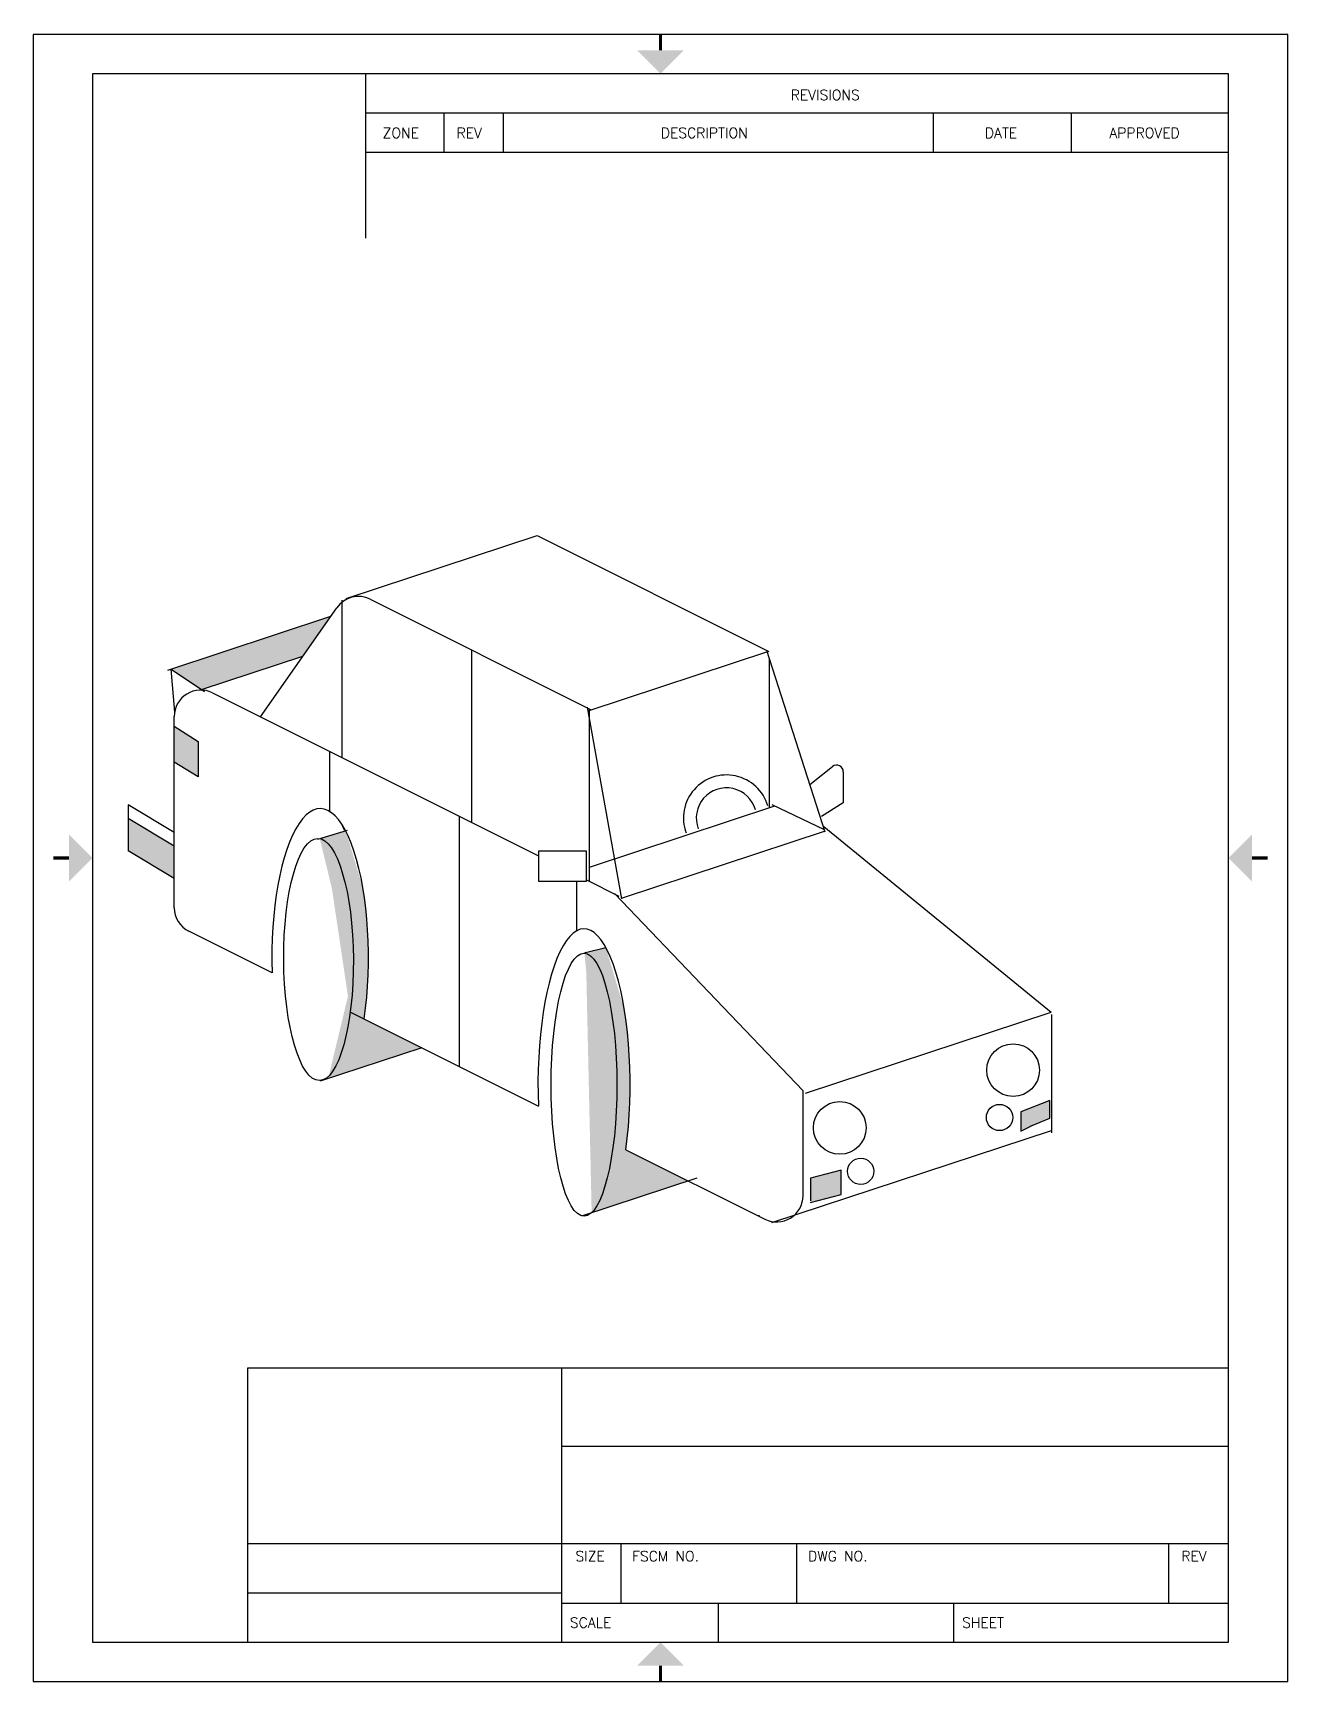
# Paper-space layout 'Layout1' of a CAD drawing. Extents: x 0 to 8, y 0 to 10.5.
# The model-space entities are those that its viewports show. They can reach past a viewport. Long polylines and large blocks are cut down to what shows.
import ezdxf

# ---------------------------------------------------------------- set-up
doc = ezdxf.new("R2010")
doc.units = 0
doc.header["$MEASUREMENT"] = 0
doc.layers.get('0').update_dxf_attribs({"linetype": 'CONTINUOUS'})
doc.layers.add('TB', color=7, linetype='CONTINUOUS')
doc.styles.add('ADESK1', font='romans')

# ---------------------------------------------------------------- blocks, each defined once
blk = doc.blocks.new('TITLE_BLOCK')
at = {"layer": 'TB'}
for p, q in [((0, 10.5), (0, 0)), ((8, 10.5), (0, 10.5)), ((8, 0), (8, 10.5)), ((0.38, 10.25), (0.38, 0.25)), ((7.62, 10.25), (0.38, 10.25)), ((2.12, 10.25), (2.12, 9.2027)), ((7.62, 0.25), (7.62, 10.25)), ((2.12, 10), (7.62, 10)), ((2.62, 9.75), (2.62, 10)), ((3, 9.75), (3, 10)), ((5.74, 9.75), (5.74, 10)), ((6.62, 9.75), (6.62, 10)), ((2.12, 9.75), (7.62, 9.75)), ((1.37, 2), (7.62, 2)), ((1.37, 0.25), (1.37, 2)), ((3.37, 0.25), (3.37, 2)), ((3.37, 1.5), (7.62, 1.5)), ((1.37, 0.88), (7.62, 0.88)), ((3.75, 0.5), (3.75, 0.88)), ((4.87, 0.5), (4.87, 0.88)), ((7.24, 0.5), (7.24, 0.88)), ((1.37, 0.565), (3.37, 0.565)), ((3.37, 0.5), (7.62, 0.5)), ((4.37, 0.25), (4.37, 0.5)), ((5.87, 0.25), (5.87, 0.5)), ((0.38, 0.25), (7.62, 0.25)), ((0, 0), (8, 0))]:
    blk.add_line(p, q, dxfattribs=at)
at = {"layer": 'TB', "const_width": 0.02}
for points in [[(4, 10.5), (4, 10.4)], [(0.13, 5.25), (0.23, 5.25)], [(7.87, 5.25), (7.77, 5.25)], [(4, 0), (4, 0.1)]]:
    blk.add_lwpolyline(points, dxfattribs=at)
at = {"layer": 'TB'}
for points in [[(3.85, 10.4), (4.15, 10.4), (4, 10.25)], [(0.23, 5.1), (0.23, 5.4), (0.38, 5.25)], [(7.77, 5.1), (7.77, 5.4), (7.62, 5.25)], [(3.85, 0.1), (4.15, 0.1), (4, 0.25)]]:
    blk.add_solid(points, dxfattribs=at)
at = {"color": 0, "style": 'ADESK1', "flags": 8}
for tag, p in [('USER', (0, 10.55)), ('REVDATE', (2.5, 10.55)), ('FNAME', (5.5, 10.55))]:
    blk.add_attdef(tag, p, '', height=0.15, dxfattribs=at)
at = {"layer": 'TB', "style": 'ADESK1'}
for s, p in [('REVISIONS', (4.8302, 10.0825)), ('ZONE', (2.2287, 9.8403)), ('REV', (2.7001, 9.8403)), ('DESCRIPTION', (4.002, 9.8403)), ('DATE', (6.0677, 9.8403)), ('APPROVED', (6.8614, 9.8403)), ('SIZE', (3.4579, 0.7659)), ('FSCM NO.', (3.8189, 0.7659)), ('DWG NO.', (4.941, 0.7659)), ('REV', (7.3205, 0.7659)), ('SCALE', (3.4223, 0.3425)), ('SHEET', (5.9228, 0.3425))]:
    blk.add_text(s, height=0.065, dxfattribs=at).set_placement(p)
at = {"layer": 'TB', "style": 'ADESK1', "flags": 9}
for tag in ['MAXY', 'MAXX', 'MINY', 'MINX']:
    blk.add_attdef(tag, (0, 0), '', height=0.065, dxfattribs=at)

msp = doc.modelspace()

# ---------------------------------------------------------------- hatches: boundary and pattern name
for color, points in [(256, [(1.743, 7.334), (0.532, 6.934), (0.763, 6.78), (1.533, 7.034)]), (1, [(0.736, 6.386), (0.556, 6.502), (0.556, 6.227), (0.736, 6.118)]), (256, [(0.556, 5.59), (0.206, 5.801), (0.206, 5.554), (0.556, 5.344)])]:
    msp.add_hatch(color=color).paths.add_polyline_path(points)
h = msp.add_hatch(color=256)
edge = h.paths.add_edge_path()
edge.add_ellipse((1.664, 4.748), major_axis=(0, 1.128), ratio=0.325515, start_angle=245.3322, end_angle=328.292)
edge.add_line((1.858, 5.708), (1.661, 5.648))
edge.add_ellipse((1.652, 4.729), major_axis=(-0.006, 0.92), ratio=0.287653, start_angle=244.1712, end_angle=356.6059, ccw=False)
edge.add_line((1.893, 4.33), (1.998, 4.277))
h = msp.add_hatch(color=256)
edge = h.paths.add_edge_path()
edge.add_ellipse((3.669, 3.777), major_axis=(0, -1.185), ratio=0.295264, start_angle=65.3736, end_angle=151.687)
edge.add_line((3.835, 4.82), (3.683, 4.782))
edge.add_line((3.683, 4.782), (3.672, 4.777))
edge.add_ellipse((3.669, 3.777), major_axis=(0, 1), ratio=0.25, start_angle=193.4793, end_angle=359.2, ccw=False)
edge.add_line((3.727, 2.804), (4.46, 3.046))
edge.add_line((4.46, 3.046), (3.987, 3.283))
h = msp.add_hatch(color=256)
edge = h.paths.add_edge_path()
edge.add_line((2.436, 4.058), (1.992, 4.281))
edge.add_ellipse((1.656, 4.747), major_axis=(0, 1.133), ratio=0.324516, start_angle=245.3736, end_angle=245.7097)
edge.add_line((1.992, 4.281), (1.893, 4.33))
edge.add_ellipse((1.656, 4.747), major_axis=(0, 0.956), ratio=0.274768, start_angle=195.0841, end_angle=244.1544, ccw=False)
edge.add_line((1.725, 3.824), (2.436, 4.058))
h = msp.add_hatch(color=1)
h.paths.add_polyline_path([(7.208, 3.522), (7.208, 3.657), (6.987, 3.571), (6.987, 3.424), (7.061, 3.461)])
h.paths.add_polyline_path([(5.389, 3.066), (5.389, 2.883), (5.622, 2.944), (5.622, 3.128)])

# ---------------------------------------------------------------- linework, layer by layer
for p, q in [((1.862, 7.471), (3.314, 7.95)), ((3.314, 7.95), (5.074, 7.069)), ((1.21, 6.573), (1.791, 7.402)), ((1.83, 7.46), (1.83, 6.263)), ((2.045, 7.466), (3.723, 6.627)), ((1.743, 7.334), (0.505, 6.925)), ((0.763, 6.78), (1.533, 7.034)), ((2.817, 5.769), (2.817, 7.08)), ((3.709, 6.622), (5.074, 7.073)), ((5.501, 5.696), (5.057, 7.077)), ((5.074, 7.069), (5.074, 7.073)), ((0.559, 6.608), (0.531, 6.935)), ((0.531, 6.935), (0.785, 6.765)), ((5.078, 5.881), (5.078, 7.011)), ((0.846, 6.755), (3.322, 5.517)), ((3.693, 6.647), (3.953, 5.19)), ((0.556, 5.122), (0.556, 6.576)), ((3.709, 6.634), (3.709, 5.323)), ((1.734, 6.311), (1.734, 5.849)), ((5.384, 6.058), (5.558, 6.195)), ((5.639, 6.156), (5.639, 5.918)), ((0.556, 5.694), (0.206, 5.904)), ((0.206, 5.903), (0.206, 5.553)), ((5.117, 5.894), (3.709, 5.429)), ((5.495, 5.714), (5.098, 5.903)), ((5.639, 5.918), (5.473, 5.816)), ((0.556, 5.59), (0.206, 5.801)), ((2.722, 3.916), (2.722, 5.817)), ((1.646, 5.643), (1.872, 5.712)), ((1.833, 5.739), (1.848, 5.711)), ((3.962, 5.197), (5.497, 5.703)), ((5.492, 5.739), (7.219, 4.328)), ((0.556, 5.344), (0.206, 5.554)), ((3.613, 5.325), (3.613, 4.947)), ((3.687, 5.334), (3.934, 5.211)), ((5.333, 3.731), (3.9, 5.229)), ((1.299, 4.627), (0.667, 4.943)), ((3.671, 4.776), (3.685, 4.784)), ((3.679, 4.781), (3.835, 4.82)), ((1.889, 4.332), (3.322, 3.615)), ((5.351, 3.712), (7.219, 4.328)), ((7.222, 4.31), (7.222, 3.411)), ((2.436, 4.058), (1.665, 3.804)), ((5.333, 2.934), (5.333, 3.731)), ((7.208, 3.657), (6.987, 3.571)), ((7.208, 3.522), (7.208, 3.657)), ((6.987, 3.571), (6.987, 3.424)), ((7.061, 3.461), (7.208, 3.522)), ((5.095, 2.729), (7.222, 3.43)), ((6.987, 3.424), (7.085, 3.473)), ((3.987, 3.283), (5.043, 2.755)), ((4.526, 3.068), (3.651, 2.779)), ((5.622, 3.128), (5.389, 3.066)), ((5.389, 3.066), (5.389, 2.895)), ((5.622, 2.944), (5.622, 3.128)), ((5.389, 2.883), (5.622, 2.944)), ((5.002, 2.781), (4.99, 2.781))]:
    msp.add_line(p, q)
at = {"color": 1}
for p, q in [((0.554, 6.503), (0.736, 6.386)), ((0.736, 6.386), (0.736, 6.118)), ((0.736, 6.118), (0.554, 6.229))]:
    msp.add_line(p, q, dxfattribs=at)
msp.add_lwpolyline([(3.322, 5.325), (3.687, 5.325), (3.687, 5.552), (3.322, 5.552)], close=True)
for centre, radius in [((6.929, 3.888), 0.2), ((5.612, 3.449), 0.2), ((6.826, 3.528), 0.1), ((5.771, 3.119), 0.1)]:
    msp.add_circle(centre, radius)
for centre, radius, start, end in [((1.955, 7.287), 0.2, 63.4349, 144.949), ((0.756, 6.576), 0.2, 63.4349, 180), ((5.589, 6.156), 0.05, 0, 128.3137), ((4.751, 5.804), 0.327, 16.3596, 200.1441), ((4.751, 5.804), 0.229, 15.5528, 200.9508), ((0.756, 5.122), 0.2, 180, 243.4349), ((5.133, 2.934), 0.2, 243.4349, 0)]:
    msp.add_arc(centre, radius, start, end)
for centre, major_axis, ratio, start_param, end_param in [((1.664, 4.748), (0, 1.128), 0.325515, 4.281855, 7.96183), ((3.669, 3.777), (0, -1.185), 0.295264, 1.140984, 4.849055)]:
    msp.add_ellipse(centre, major_axis=major_axis, ratio=ratio, start_param=start_param, end_param=end_param)
for centre, major_axis, ratio in [((1.652, 4.729), (-0.006, 0.92), 0.287653), ((3.669, 3.777), (0, 1), 0.25)]:
    msp.add_ellipse(centre, major_axis=major_axis, ratio=ratio)

psp = doc.layouts.get("Layout1")

# ---------------------------------------------------------------- block references
psp.add_blockref('TITLE_BLOCK', (0, 0))

# ---------------------------------------------------------------- viewports
at = {"layer": '0', "view_target_point": (-138, 0)}
psp.add_viewport(center=(4, 5.25), size=(7.24, 10), view_center_point=(142.25, 5.5), view_height=11.9191, dxfattribs=at)

doc.saveas('drawing.dxf')
